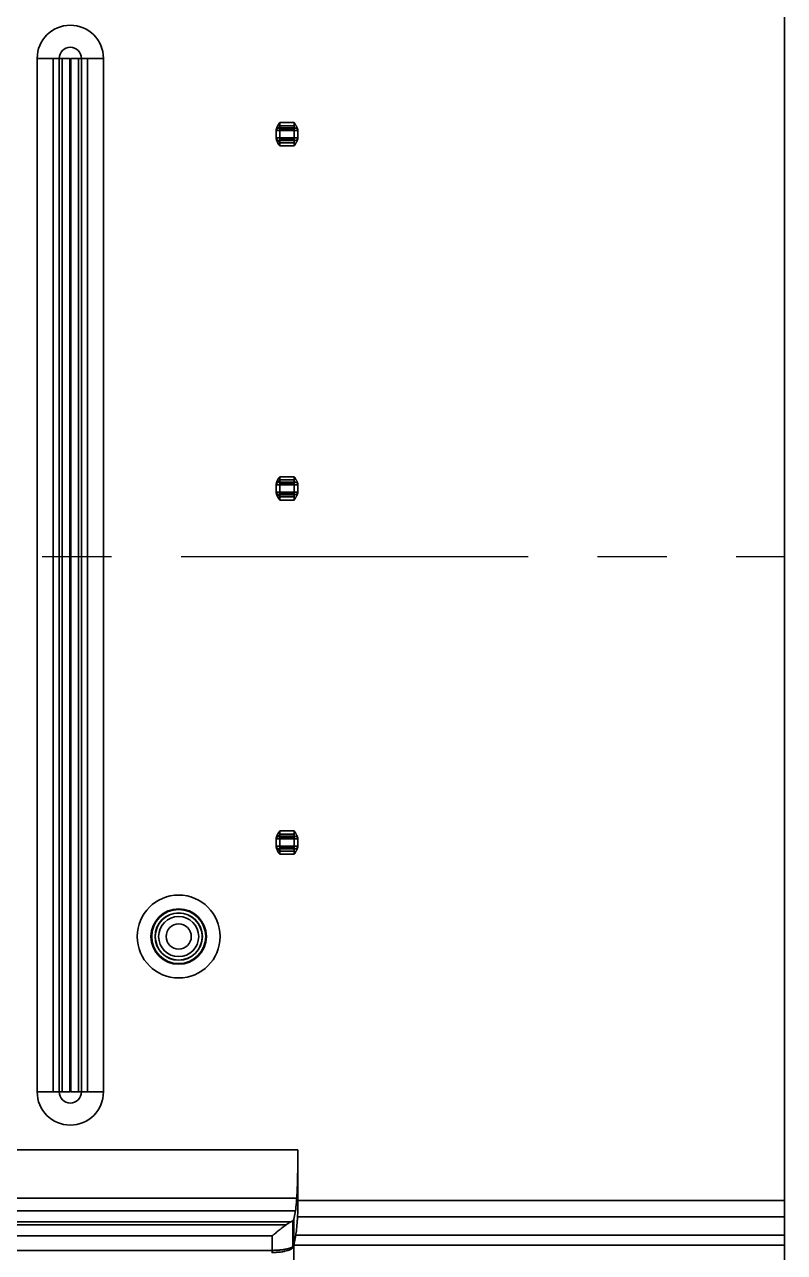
# Model space of a CAD drawing. Header units: millimetres. Extents: x 126 to 861, y 86 to 521.
# Drawn here: x 490.2 to 595.9, y 234 to 404.7 of the extents above; entities that cross this region are included whole.
import ezdxf

# ---------------------------------------------------------------- set-up
doc = ezdxf.new("R2010")
doc.units = ezdxf.units.MM
doc.linetypes.add('CENTER', pattern=[50.8, 31.75, -6.35, 6.35, -6.35])
doc.layers.add('10', color=7, linetype='Continuous', true_color=0xffffff)

msp = doc.modelspace()

# ---------------------------------------------------------------- linework, layer by layer
at = {"layer": '10', "color": 7, "linetype": 'Continuous', "lineweight": 35}
for p, q in [((595.922, 464.447), (595.922, 241.2)), ((491.991, 400.033), (491.991, 256.318)), ((491.991, 400.033), (495.048, 400.033)), ((494.194, 400.033), (494.194, 256.318)), ((496.53, 400.033), (495.048, 400.033)), ((495.048, 256.318), (495.048, 400.033)), ((495.462, 256.318), (495.462, 400.033)), ((496.53, 256.318), (496.53, 400.033)), ((496.664, 400.033), (498.146, 400.033)), ((496.664, 400.033), (496.664, 256.318)), ((497.732, 400.033), (497.732, 256.318)), ((501.203, 400.033), (498.146, 400.033)), ((498.146, 400.033), (498.146, 256.318)), ((499.001, 256.318), (499.001, 400.033)), ((501.203, 256.318), (501.203, 400.033)), ((525.74, 391.106), (525.74, 390.357)), ((527.728, 391.106), (525.74, 391.106)), ((525.24, 388.977), (525.24, 389.984)), ((525.74, 390.485), (525.358, 390.485)), ((527.736, 390.657), (525.74, 390.657)), ((527.754, 390.357), (525.74, 390.357)), ((525.74, 390.207), (527.754, 390.207)), ((525.74, 389.983), (527.754, 389.983)), ((525.74, 388.978), (525.74, 389.983)), ((527.754, 389.983), (527.754, 388.978)), ((528.227, 389.981), (527.754, 389.981)), ((528.254, 389.987), (528.254, 388.973)), ((525.358, 388.475), (525.74, 388.475)), ((527.754, 388.978), (525.74, 388.978)), ((527.754, 388.753), (525.74, 388.753)), ((525.74, 388.603), (527.754, 388.603)), ((525.74, 387.854), (525.74, 388.603)), ((525.74, 388.303), (527.736, 388.303)), ((525.74, 387.854), (527.728, 387.854)), ((527.754, 388.979), (528.254, 388.979)), ((525.74, 341.861), (525.74, 341.112)), ((527.728, 341.861), (525.74, 341.861)), ((525.24, 339.732), (525.24, 340.739)), ((525.74, 341.24), (525.358, 341.24)), ((527.736, 341.412), (525.74, 341.412)), ((527.754, 341.112), (525.74, 341.112)), ((525.74, 340.962), (527.754, 340.962)), ((525.74, 340.738), (527.754, 340.738)), ((525.74, 339.733), (525.74, 340.738)), ((527.754, 340.738), (527.754, 339.733)), ((528.227, 340.736), (527.754, 340.736)), ((528.254, 340.742), (528.254, 339.728)), ((525.358, 339.23), (525.74, 339.23)), ((527.754, 339.733), (525.74, 339.733)), ((527.754, 339.508), (525.74, 339.508)), ((525.74, 339.358), (527.754, 339.358)), ((525.74, 338.609), (525.74, 339.358)), ((525.74, 339.058), (527.736, 339.058)), ((525.74, 338.609), (527.728, 338.609)), ((527.754, 339.734), (528.254, 339.734)), ((525.74, 291.995), (525.358, 291.995)), ((525.74, 292.616), (525.74, 291.867)), ((527.728, 292.616), (525.74, 292.616)), ((527.736, 292.167), (525.74, 292.167)), ((525.24, 290.487), (525.24, 291.494)), ((527.754, 291.867), (525.74, 291.867)), ((525.74, 291.717), (527.754, 291.717)), ((525.74, 291.493), (527.754, 291.493)), ((525.74, 290.488), (525.74, 291.493)), ((527.754, 290.488), (525.74, 290.488)), ((527.754, 290.263), (525.74, 290.263)), ((527.754, 291.493), (527.754, 290.488)), ((528.254, 291.494), (528.254, 290.487)), ((525.358, 289.985), (525.74, 289.985)), ((525.74, 290.113), (527.754, 290.113)), ((525.74, 289.364), (525.74, 290.113)), ((525.74, 289.813), (527.736, 289.813)), ((525.74, 289.364), (527.728, 289.364)), ((491.991, 256.318), (495.048, 256.318)), ((496.53, 256.318), (495.048, 256.318)), ((496.664, 256.318), (498.146, 256.318)), ((501.203, 256.318), (498.146, 256.318)), ((528.255, 248.251), (474.257, 248.251)), ((528.255, 248.251), (528.255, 241.2)), ((487.585, 241.542), (528.09, 241.542)), ((595.922, 241.2), (528.255, 241.2)), ((595.922, 241.2), (595.922, 238.934)), ((488.483, 239.805), (527.915, 239.805)), ((527.915, 239.805), (527.683, 238.618)), ((526.629, 237.852), (488.261, 237.852)), ((527.273, 238.252), (488.478, 238.252)), ((527.533, 234.788), (527.533, 238.406)), ((527.683, 235.033), (527.683, 238.618)), ((595.922, 238.934), (528.201, 238.934)), ((486.547, 236.31), (524.672, 236.31)), ((524.672, 236.31), (524.672, 234.292)), ((527.954, 236.421), (527.683, 235.033)), ((527.954, 236.421), (595.922, 236.421)), ((595.922, 235.033), (595.922, 236.421)), ((524.672, 234.292), (197.172, 234.292)), ((527.683, 235.033), (595.922, 235.033)), ((527.683, 140.775), (527.683, 235.033)), ((595.922, 196.638), (595.922, 235.033))]:
    msp.add_line(p, q, dxfattribs=at)
at = {"layer": '10', "color": 1, "linetype": 'CENTER', "ltscale": 1.52}
msp.add_line((125.922, 330.775), (595.922, 330.775), dxfattribs=at)
at = {"layer": '10', "color": 7, "linetype": 'Continuous', "lineweight": 35}
for radius in [5.764, 3.756, 3.291, 2.789, 1.75]:
    msp.add_circle((511.672, 277.925), radius, dxfattribs=at)
for centre, radius, start, end in [((496.597, 400.033), 4.606, 0, 180), ((496.597, 400.033), 1.549, 0, 180), ((496.597, 400.033), 0.0669, 180, 360), ((511.672, 277.925), 3.856, 0, 359.99437), ((511.672, 277.925), 3.266, 0, 359.99437), ((496.597, 256.318), 4.606, 180, 0), ((496.597, 256.318), 1.549, 180, 0), ((496.597, 256.318), 0.0669, 0, 180)]:
    msp.add_arc(centre, radius, start, end, dxfattribs=at)
for centre, major_axis, ratio, start_param, end_param in [((525.74, 389.986), (0.5, 0), 0.7445182, 1.5707963, 3.1443195), ((525.74, 388.975), (-0.5, 0), 0.7447484, 6.2798936, 7.8539816), ((525.74, 340.741), (0.5, 0), 0.7445182, 1.5707963, 3.1443195), ((525.74, 339.73), (-0.5, 0), 0.7447484, 6.2798936, 7.8539816), ((525.74, 291.496), (0.5, 0), 0.7445182, 1.5707963, 3.1443195), ((525.74, 290.485), (-0.5, 0), 0.7447484, 6.2798936, 7.8539816), ((527.796, 248.251), (0, 8.743), 0.0524078, 3.403392, 4.7123882), ((528.097, 241.2), (0, 3), 0.0524078, 3.8565575, 4.7123882), ((524.672, 238.66), (-3.015, 0), 0.2679492, 2.6111916, 3.089233)]:
    msp.add_ellipse(centre, major_axis=major_axis, ratio=ratio, start_param=start_param, end_param=end_param, dxfattribs=at)
for points, knots in [([(525.24, 389.984), (525.24, 390.037), (525.244, 390.089), (525.26, 390.192), (525.272, 390.242), (525.294, 390.318), (525.302, 390.343), (525.32, 390.392), (525.329, 390.417), (525.359, 390.489), (525.381, 390.536), (525.452, 390.674), (525.506, 390.762), (525.591, 390.893), (525.62, 390.936), (525.68, 391.021), (525.71, 391.064), (525.74, 391.106)], [0, 0, 0, 0, 0.125, 0.125, 0.25, 0.25, 0.3125, 0.3125, 0.375, 0.375, 0.5, 0.5, 0.75, 0.75, 0.875, 0.875, 1, 1, 1, 1]), ([(527.754, 390.357), (527.754, 390.361), (527.753, 390.369), (527.752, 390.38), (527.751, 390.392), (527.75, 390.404), (527.749, 390.416), (527.748, 390.428), (527.748, 390.441), (527.747, 390.453), (527.746, 390.466), (527.745, 390.479), (527.744, 390.492), (527.744, 390.505), (527.743, 390.518), (527.742, 390.532), (527.741, 390.545), (527.741, 390.559), (527.74, 390.573), (527.739, 390.587), (527.739, 390.601), (527.738, 390.615), (527.737, 390.629), (527.737, 390.643), (527.736, 390.657), (527.736, 390.672), (527.735, 390.686), (527.735, 390.701), (527.734, 390.716), (527.734, 390.73), (527.733, 390.745), (527.733, 390.76), (527.732, 390.775), (527.732, 390.79), (527.732, 390.805), (527.731, 390.82), (527.731, 390.835), (527.731, 390.85), (527.73, 390.865), (527.73, 390.88), (527.73, 390.895), (527.729, 390.91), (527.729, 390.925), (527.729, 390.94), (527.729, 390.956), (527.729, 390.971), (527.728, 390.986), (527.728, 391.001), (527.728, 391.016), (527.728, 391.031), (527.728, 391.046), (527.728, 391.061), (527.728, 391.076), (527.728, 391.091), (527.728, 391.101), (527.728, 391.106)], [0, 0, 0, 0, 0.0200634, 0.0400805, 0.0600513, 0.0799758, 0.099854, 0.1196859, 0.1394717, 0.1592111, 0.1789044, 0.1985515, 0.2181525, 0.2377073, 0.257216, 0.2766786, 0.2960951, 0.3154656, 0.33479, 0.3540684, 0.3733008, 0.3924872, 0.4116277, 0.4307223, 0.449771, 0.4687737, 0.4877307, 0.5066417, 0.525507, 0.5443265, 0.5631001, 0.5818281, 0.6005103, 0.6191468, 0.6377377, 0.6562828, 0.6747824, 0.6932363, 0.7116447, 0.7300075, 0.7483248, 0.7665966, 0.7848229, 0.8030037, 0.8211391, 0.8392291, 0.8572737, 0.8752729, 0.8932269, 0.9111355, 0.9289988, 0.9468169, 0.9645898, 0.9823175, 1, 1, 1, 1]), ([(525.24, 389.984), (525.24, 389.984), (525.24, 389.984), (525.24, 389.984), (525.241, 389.984), (525.241, 389.984), (525.242, 389.984), (525.244, 389.984), (525.245, 389.984), (525.247, 389.984), (525.248, 389.984), (525.25, 389.984), (525.252, 389.984), (525.255, 389.985), (525.257, 389.985), (525.26, 389.985), (525.262, 389.985), (525.265, 389.985), (525.268, 389.985), (525.271, 389.985), (525.275, 389.985), (525.278, 389.985), (525.281, 389.985), (525.285, 389.985), (525.289, 389.985), (525.292, 389.985), (525.296, 389.986), (525.3, 389.986), (525.304, 389.986), (525.308, 389.986), (525.312, 389.986), (525.316, 389.986), (525.321, 389.986), (525.325, 389.986), (525.329, 389.986), (525.334, 389.986), (525.338, 389.986), (525.343, 389.986), (525.347, 389.986), (525.352, 389.986), (525.356, 389.986), (525.361, 389.986), (525.365, 389.986), (525.37, 389.986), (525.374, 389.986), (525.379, 389.986), (525.383, 389.986), (525.393, 389.986), (525.408, 389.986), (525.428, 389.986), (525.449, 389.985), (525.471, 389.985), (525.493, 389.985), (525.515, 389.985), (525.537, 389.985), (525.56, 389.984), (525.582, 389.984), (525.605, 389.984), (525.628, 389.983), (525.65, 389.983), (525.673, 389.983), (525.695, 389.983), (525.718, 389.983), (525.732, 389.983), (525.74, 389.983)], [0, 0, 0, 0, 0.0136658, 0.027215, 0.0406469, 0.0539607, 0.0671559, 0.0802317, 0.0931878, 0.1060234, 0.1187382, 0.1313318, 0.1438037, 0.1561536, 0.1683812, 0.1804862, 0.1924684, 0.2043276, 0.2160636, 0.2276763, 0.2391656, 0.2505314, 0.2617737, 0.2728925, 0.2838878, 0.2947596, 0.305508, 0.3161332, 0.3266352, 0.3370142, 0.3472703, 0.3574038, 0.3674149, 0.3773038, 0.3870708, 0.3967161, 0.40624, 0.4156429, 0.4249251, 0.434087, 0.4431288, 0.452051, 0.460854, 0.4695381, 0.4781039, 0.4865517, 0.494882, 0.5030953, 0.5378811, 0.5720835, 0.6057158, 0.6387936, 0.6713338, 0.703355, 0.7348772, 0.7659219, 0.7965117, 0.8266702, 0.8564221, 0.885793, 0.9148091, 0.9434974, 0.9718851, 1, 1, 1, 1]), ([(525.74, 390.357), (525.74, 390.334), (525.74, 390.307), (525.74, 390.251), (525.74, 390.22), (525.74, 390.156), (525.74, 390.122), (525.74, 390.053), (525.74, 390.018), (525.74, 389.983)], [0, 0, 0, 0, 0.25, 0.25, 0.5, 0.5, 0.75, 0.75, 1, 1, 1, 1]), ([(527.754, 389.983), (527.754, 390.018), (527.754, 390.053), (527.754, 390.122), (527.754, 390.156), (527.754, 390.22), (527.754, 390.251), (527.754, 390.307), (527.754, 390.334), (527.754, 390.357)], [0, 0, 0, 0, 0.25, 0.25, 0.5, 0.5, 0.75, 0.75, 1, 1, 1, 1]), ([(525.74, 388.978), (525.736, 388.978), (525.729, 388.978), (525.718, 388.978), (525.708, 388.978), (525.697, 388.978), (525.686, 388.978), (525.676, 388.978), (525.665, 388.978), (525.654, 388.978), (525.644, 388.978), (525.633, 388.978), (525.623, 388.978), (525.612, 388.978), (525.601, 388.978), (525.591, 388.978), (525.581, 388.978), (525.57, 388.978), (525.56, 388.978), (525.549, 388.978), (525.539, 388.978), (525.529, 388.978), (525.519, 388.978), (525.509, 388.978), (525.499, 388.978), (525.489, 388.978), (525.479, 388.978), (525.469, 388.978), (525.459, 388.978), (525.45, 388.978), (525.44, 388.978), (525.431, 388.978), (525.422, 388.978), (525.413, 388.978), (525.404, 388.978), (525.395, 388.978), (525.387, 388.978), (525.378, 388.978), (525.37, 388.978), (525.361, 388.978), (525.353, 388.977), (525.344, 388.977), (525.336, 388.977), (525.328, 388.977), (525.319, 388.977), (525.311, 388.977), (525.303, 388.977), (525.295, 388.977), (525.287, 388.977), (525.28, 388.977), (525.273, 388.977), (525.267, 388.977), (525.261, 388.977), (525.256, 388.977), (525.251, 388.977), (525.247, 388.977), (525.244, 388.977), (525.242, 388.978), (525.24, 388.978), (525.24, 388.978), (525.24, 388.978)], [0, 0, 0, 0, 0.013568, 0.0271513, 0.0407525, 0.0543742, 0.0680188, 0.0816888, 0.0953867, 0.109115, 0.1228762, 0.1366726, 0.1505068, 0.1643809, 0.1782975, 0.1922588, 0.2062671, 0.2203247, 0.2344337, 0.2485963, 0.2628146, 0.2770908, 0.2914268, 0.3058245, 0.320286, 0.3348131, 0.3494076, 0.3640712, 0.3788056, 0.3936125, 0.4084933, 0.4234497, 0.438483, 0.4535946, 0.4687857, 0.4840576, 0.4994114, 0.5143374, 0.5298639, 0.5459954, 0.5627363, 0.5800908, 0.5980628, 0.6166558, 0.6358733, 0.6557182, 0.6761931, 0.6973004, 0.7190419, 0.7414188, 0.764432, 0.7880819, 0.8123679, 0.8372891, 0.8628438, 0.8890294, 0.9158426, 0.943279, 0.9713336, 1, 1, 1, 1]), ([(525.74, 387.854), (525.71, 387.897), (525.68, 387.939), (525.62, 388.025), (525.591, 388.068), (525.506, 388.198), (525.452, 388.287), (525.381, 388.425), (525.359, 388.472), (525.329, 388.544), (525.32, 388.568), (525.302, 388.618), (525.294, 388.643), (525.272, 388.718), (525.26, 388.769), (525.244, 388.872), (525.24, 388.924), (525.24, 388.977)], [0, 0, 0, 0, 0.125, 0.125, 0.25, 0.25, 0.5, 0.5, 0.625, 0.625, 0.6875, 0.6875, 0.75, 0.75, 0.875, 0.875, 1, 1, 1, 1]), ([(525.74, 388.603), (525.74, 388.627), (525.74, 388.653), (525.74, 388.71), (525.74, 388.74), (525.74, 388.805), (525.74, 388.838), (525.74, 388.907), (525.74, 388.942), (525.74, 388.978)], [0, 0, 0, 0, 0.25, 0.25, 0.5, 0.5, 0.75, 0.75, 1, 1, 1, 1]), ([(527.754, 388.603), (527.754, 388.6), (527.75, 388.555), (527.743, 388.455), (527.734, 388.277), (527.729, 388.071), (527.728, 387.924), (527.728, 387.854)], [0, 0, 0, 0, 0.0169539, 0.2357506, 0.4795553, 0.7504978, 1, 1, 1, 1]), ([(527.754, 388.978), (527.754, 388.943), (527.754, 388.907), (527.754, 388.839), (527.754, 388.805), (527.754, 388.741), (527.754, 388.711), (527.754, 388.654), (527.754, 388.628), (527.754, 388.605)], [0, 0, 0, 0, 0.25, 0.25, 0.5, 0.5, 0.75, 0.75, 1, 1, 1, 1]), ([(525.24, 340.739), (525.24, 340.792), (525.244, 340.844), (525.26, 340.947), (525.272, 340.997), (525.294, 341.073), (525.302, 341.098), (525.32, 341.147), (525.329, 341.172), (525.359, 341.244), (525.381, 341.291), (525.452, 341.429), (525.506, 341.517), (525.591, 341.648), (525.62, 341.691), (525.68, 341.776), (525.71, 341.819), (525.74, 341.861)], [0, 0, 0, 0, 0.125, 0.125, 0.25, 0.25, 0.3125, 0.3125, 0.375, 0.375, 0.5, 0.5, 0.75, 0.75, 0.875, 0.875, 1, 1, 1, 1]), ([(527.754, 341.112), (527.754, 341.116), (527.753, 341.124), (527.752, 341.135), (527.751, 341.147), (527.75, 341.159), (527.749, 341.171), (527.748, 341.183), (527.748, 341.196), (527.747, 341.208), (527.746, 341.221), (527.745, 341.234), (527.744, 341.247), (527.744, 341.26), (527.743, 341.273), (527.742, 341.287), (527.741, 341.3), (527.741, 341.314), (527.74, 341.328), (527.739, 341.342), (527.739, 341.356), (527.738, 341.37), (527.737, 341.384), (527.737, 341.398), (527.736, 341.412), (527.736, 341.427), (527.735, 341.441), (527.735, 341.456), (527.734, 341.471), (527.734, 341.485), (527.733, 341.5), (527.733, 341.515), (527.732, 341.53), (527.732, 341.545), (527.732, 341.56), (527.731, 341.575), (527.731, 341.59), (527.731, 341.605), (527.73, 341.62), (527.73, 341.635), (527.73, 341.65), (527.729, 341.665), (527.729, 341.68), (527.729, 341.695), (527.729, 341.711), (527.729, 341.726), (527.728, 341.741), (527.728, 341.756), (527.728, 341.771), (527.728, 341.786), (527.728, 341.801), (527.728, 341.816), (527.728, 341.831), (527.728, 341.846), (527.728, 341.856), (527.728, 341.861)], [0, 0, 0, 0, 0.0200634, 0.0400805, 0.0600513, 0.0799758, 0.099854, 0.1196859, 0.1394717, 0.1592111, 0.1789044, 0.1985515, 0.2181525, 0.2377073, 0.257216, 0.2766786, 0.2960951, 0.3154656, 0.33479, 0.3540684, 0.3733008, 0.3924872, 0.4116277, 0.4307223, 0.449771, 0.4687737, 0.4877307, 0.5066417, 0.525507, 0.5443265, 0.5631001, 0.5818281, 0.6005103, 0.6191468, 0.6377377, 0.6562828, 0.6747824, 0.6932363, 0.7116447, 0.7300075, 0.7483248, 0.7665966, 0.7848229, 0.8030037, 0.8211391, 0.8392291, 0.8572737, 0.8752729, 0.8932269, 0.9111355, 0.9289988, 0.9468169, 0.9645898, 0.9823175, 1, 1, 1, 1]), ([(525.24, 340.739), (525.24, 340.739), (525.24, 340.739), (525.24, 340.739), (525.241, 340.739), (525.242, 340.739), (525.243, 340.739), (525.244, 340.739), (525.246, 340.739), (525.247, 340.739), (525.249, 340.739), (525.251, 340.739), (525.254, 340.739), (525.256, 340.739), (525.259, 340.739), (525.261, 340.739), (525.264, 340.739), (525.267, 340.739), (525.27, 340.739), (525.274, 340.739), (525.277, 340.739), (525.28, 340.739), (525.284, 340.739), (525.288, 340.739), (525.291, 340.739), (525.295, 340.739), (525.299, 340.739), (525.303, 340.739), (525.307, 340.739), (525.311, 340.739), (525.315, 340.739), (525.319, 340.739), (525.323, 340.739), (525.328, 340.739), (525.332, 340.739), (525.336, 340.739), (525.34, 340.739), (525.345, 340.739), (525.349, 340.739), (525.353, 340.739), (525.357, 340.738), (525.362, 340.738), (525.366, 340.738), (525.37, 340.738), (525.374, 340.738), (525.378, 340.738), (525.382, 340.738), (525.391, 340.738), (525.404, 340.738), (525.423, 340.738), (525.442, 340.738), (525.462, 340.738), (525.482, 340.738), (525.502, 340.738), (525.523, 340.738), (525.544, 340.738), (525.565, 340.738), (525.587, 340.738), (525.608, 340.738), (525.63, 340.738), (525.652, 340.738), (525.674, 340.738), (525.696, 340.738), (525.718, 340.738), (525.732, 340.738), (525.74, 340.738)], [0, 0, 0, 0, 0.0143913, 0.0286313, 0.0427192, 0.0566542, 0.0704356, 0.0840625, 0.0975346, 0.1108511, 0.1240115, 0.1370155, 0.1498626, 0.1625524, 0.1750848, 0.1874593, 0.1996759, 0.2117344, 0.2236346, 0.2353765, 0.2469601, 0.2583853, 0.2696523, 0.280761, 0.2917117, 0.3025044, 0.3131394, 0.3236168, 0.3339369, 0.3441, 0.3541063, 0.3639561, 0.3736498, 0.3831878, 0.3925704, 0.4017981, 0.4108712, 0.4197902, 0.4285555, 0.4371677, 0.4456272, 0.4539345, 0.4620901, 0.4700947, 0.4779487, 0.4856526, 0.4932071, 0.5006128, 0.5321104, 0.5632693, 0.5941004, 0.6246156, 0.6548285, 0.6847534, 0.7144059, 0.7438027, 0.7729612, 0.8018999, 0.8306379, 0.8591951, 0.8875918, 0.9158492, 0.9439885, 0.9720315, 1, 1, 1, 1]), ([(525.74, 341.112), (525.74, 341.089), (525.74, 341.062), (525.74, 341.006), (525.74, 340.975), (525.74, 340.911), (525.74, 340.877), (525.74, 340.808), (525.74, 340.773), (525.74, 340.738)], [0, 0, 0, 0, 0.25, 0.25, 0.5, 0.5, 0.75, 0.75, 1, 1, 1, 1]), ([(527.754, 340.738), (527.754, 340.773), (527.754, 340.808), (527.754, 340.877), (527.754, 340.911), (527.754, 340.975), (527.754, 341.006), (527.754, 341.062), (527.754, 341.089), (527.754, 341.112)], [0, 0, 0, 0, 0.25, 0.25, 0.5, 0.5, 0.75, 0.75, 1, 1, 1, 1]), ([(525.74, 339.733), (525.736, 339.733), (525.729, 339.733), (525.718, 339.733), (525.708, 339.733), (525.697, 339.733), (525.686, 339.733), (525.676, 339.733), (525.665, 339.733), (525.654, 339.733), (525.644, 339.733), (525.633, 339.733), (525.623, 339.733), (525.612, 339.733), (525.601, 339.733), (525.591, 339.733), (525.58, 339.733), (525.57, 339.733), (525.56, 339.733), (525.549, 339.733), (525.539, 339.733), (525.529, 339.733), (525.519, 339.733), (525.509, 339.733), (525.499, 339.733), (525.489, 339.733), (525.479, 339.733), (525.469, 339.733), (525.459, 339.733), (525.45, 339.733), (525.44, 339.733), (525.431, 339.733), (525.422, 339.733), (525.413, 339.733), (525.404, 339.733), (525.395, 339.733), (525.386, 339.733), (525.378, 339.733), (525.37, 339.733), (525.361, 339.733), (525.353, 339.732), (525.344, 339.732), (525.336, 339.732), (525.327, 339.732), (525.319, 339.732), (525.311, 339.732), (525.303, 339.732), (525.295, 339.732), (525.287, 339.732), (525.28, 339.732), (525.273, 339.732), (525.267, 339.732), (525.261, 339.732), (525.256, 339.732), (525.251, 339.732), (525.247, 339.732), (525.244, 339.732), (525.242, 339.733), (525.24, 339.733), (525.24, 339.733), (525.24, 339.733)], [0, 0, 0, 0, 0.0135787, 0.0271723, 0.0407834, 0.0544144, 0.0680678, 0.0817463, 0.0954522, 0.109188, 0.1229562, 0.1367592, 0.1505994, 0.1644793, 0.1784011, 0.1923671, 0.2063797, 0.2204411, 0.2345535, 0.2487191, 0.2629399, 0.2772181, 0.2915557, 0.3059547, 0.3204169, 0.3349442, 0.3495385, 0.3642015, 0.3789349, 0.3937403, 0.4086192, 0.4235732, 0.4386037, 0.4537121, 0.4688995, 0.4841673, 0.4995165, 0.5144579, 0.529998, 0.5461414, 0.5628926, 0.5802556, 0.5982342, 0.6168322, 0.6360527, 0.6558989, 0.6763733, 0.6974781, 0.7192153, 0.741586, 0.7645912, 0.7882311, 0.8125052, 0.8374126, 0.8629515, 0.8891194, 0.9159129, 0.9433278, 0.9713589, 1, 1, 1, 1]), ([(525.74, 338.609), (525.71, 338.652), (525.68, 338.694), (525.62, 338.78), (525.591, 338.823), (525.506, 338.953), (525.452, 339.042), (525.381, 339.18), (525.359, 339.227), (525.329, 339.299), (525.32, 339.323), (525.302, 339.373), (525.294, 339.398), (525.272, 339.473), (525.26, 339.524), (525.244, 339.627), (525.24, 339.679), (525.24, 339.732)], [0, 0, 0, 0, 0.125, 0.125, 0.25, 0.25, 0.5, 0.5, 0.625, 0.625, 0.6875, 0.6875, 0.75, 0.75, 0.875, 0.875, 1, 1, 1, 1]), ([(525.74, 339.358), (525.74, 339.382), (525.74, 339.408), (525.74, 339.465), (525.74, 339.495), (525.74, 339.56), (525.74, 339.593), (525.74, 339.662), (525.74, 339.697), (525.74, 339.733)], [0, 0, 0, 0, 0.25, 0.25, 0.5, 0.5, 0.75, 0.75, 1, 1, 1, 1]), ([(527.754, 339.358), (527.754, 339.355), (527.75, 339.31), (527.743, 339.21), (527.734, 339.032), (527.729, 338.826), (527.728, 338.679), (527.728, 338.609)], [0, 0, 0, 0, 0.0169539, 0.2357506, 0.4795553, 0.7504978, 1, 1, 1, 1]), ([(527.754, 339.733), (527.754, 339.698), (527.754, 339.662), (527.754, 339.594), (527.754, 339.56), (527.754, 339.496), (527.754, 339.466), (527.754, 339.409), (527.754, 339.383), (527.754, 339.36)], [0, 0, 0, 0, 0.25, 0.25, 0.5, 0.5, 0.75, 0.75, 1, 1, 1, 1]), ([(525.24, 291.494), (525.24, 291.547), (525.244, 291.599), (525.26, 291.702), (525.272, 291.752), (525.294, 291.828), (525.302, 291.853), (525.32, 291.902), (525.329, 291.927), (525.359, 291.999), (525.381, 292.046), (525.452, 292.184), (525.506, 292.272), (525.591, 292.403), (525.62, 292.446), (525.68, 292.531), (525.71, 292.574), (525.74, 292.616)], [0, 0, 0, 0, 0.125, 0.125, 0.25, 0.25, 0.3125, 0.3125, 0.375, 0.375, 0.5, 0.5, 0.75, 0.75, 0.875, 0.875, 1, 1, 1, 1]), ([(527.728, 292.616), (527.728, 292.567), (527.728, 292.45), (527.732, 292.261), (527.74, 292.054), (527.749, 291.928), (527.754, 291.869), (527.754, 291.867)], [0, 0, 0, 0, 0.1739153, 0.4177112, 0.6887125, 0.9877786, 1, 1, 1, 1]), ([(525.24, 291.494), (525.24, 291.494), (525.24, 291.494), (525.24, 291.494), (525.241, 291.494), (525.241, 291.494), (525.242, 291.494), (525.244, 291.494), (525.245, 291.494), (525.247, 291.494), (525.248, 291.494), (525.25, 291.494), (525.252, 291.494), (525.255, 291.495), (525.257, 291.495), (525.26, 291.495), (525.262, 291.495), (525.265, 291.495), (525.268, 291.495), (525.271, 291.495), (525.275, 291.495), (525.278, 291.495), (525.281, 291.495), (525.285, 291.495), (525.289, 291.495), (525.292, 291.495), (525.296, 291.496), (525.3, 291.496), (525.304, 291.496), (525.308, 291.496), (525.312, 291.496), (525.316, 291.496), (525.321, 291.496), (525.325, 291.496), (525.329, 291.496), (525.334, 291.496), (525.338, 291.496), (525.343, 291.496), (525.347, 291.496), (525.352, 291.496), (525.356, 291.496), (525.361, 291.496), (525.365, 291.496), (525.37, 291.496), (525.374, 291.496), (525.379, 291.496), (525.383, 291.496), (525.393, 291.496), (525.408, 291.496), (525.428, 291.496), (525.449, 291.495), (525.471, 291.495), (525.493, 291.495), (525.515, 291.495), (525.537, 291.495), (525.56, 291.494), (525.582, 291.494), (525.605, 291.494), (525.628, 291.493), (525.65, 291.493), (525.673, 291.493), (525.695, 291.493), (525.718, 291.493), (525.732, 291.493), (525.74, 291.493)], [0, 0, 0, 0, 0.0136658, 0.027215, 0.0406469, 0.0539607, 0.0671559, 0.0802317, 0.0931878, 0.1060234, 0.1187382, 0.1313318, 0.1438037, 0.1561536, 0.1683812, 0.1804862, 0.1924684, 0.2043276, 0.2160636, 0.2276763, 0.2391656, 0.2505314, 0.2617737, 0.2728925, 0.2838878, 0.2947596, 0.305508, 0.3161332, 0.3266352, 0.3370142, 0.3472703, 0.3574038, 0.3674149, 0.3773038, 0.3870708, 0.3967161, 0.40624, 0.4156429, 0.4249251, 0.434087, 0.4431288, 0.452051, 0.460854, 0.4695381, 0.4781039, 0.4865517, 0.494882, 0.5030953, 0.5378811, 0.5720835, 0.6057158, 0.6387936, 0.6713338, 0.703355, 0.7348772, 0.7659219, 0.7965117, 0.8266702, 0.8564221, 0.885793, 0.9148091, 0.9434974, 0.9718851, 1, 1, 1, 1]), ([(525.74, 290.488), (525.736, 290.488), (525.729, 290.488), (525.718, 290.488), (525.708, 290.488), (525.697, 290.488), (525.686, 290.488), (525.676, 290.488), (525.665, 290.488), (525.654, 290.488), (525.644, 290.488), (525.633, 290.488), (525.623, 290.488), (525.612, 290.488), (525.601, 290.488), (525.591, 290.488), (525.581, 290.488), (525.57, 290.488), (525.56, 290.488), (525.549, 290.488), (525.539, 290.488), (525.529, 290.488), (525.519, 290.488), (525.509, 290.488), (525.499, 290.488), (525.489, 290.488), (525.479, 290.488), (525.469, 290.488), (525.459, 290.488), (525.45, 290.488), (525.44, 290.488), (525.431, 290.488), (525.422, 290.488), (525.413, 290.488), (525.404, 290.488), (525.395, 290.488), (525.387, 290.488), (525.378, 290.488), (525.37, 290.488), (525.361, 290.488), (525.353, 290.487), (525.344, 290.487), (525.336, 290.487), (525.328, 290.487), (525.319, 290.487), (525.311, 290.487), (525.303, 290.487), (525.295, 290.487), (525.287, 290.487), (525.28, 290.487), (525.273, 290.487), (525.267, 290.487), (525.261, 290.487), (525.256, 290.487), (525.251, 290.487), (525.247, 290.487), (525.244, 290.487), (525.242, 290.488), (525.24, 290.488), (525.24, 290.488), (525.24, 290.488)], [0, 0, 0, 0, 0.013568, 0.0271513, 0.0407525, 0.0543742, 0.0680188, 0.0816888, 0.0953867, 0.109115, 0.1228762, 0.1366726, 0.1505068, 0.1643809, 0.1782975, 0.1922588, 0.2062671, 0.2203247, 0.2344337, 0.2485963, 0.2628146, 0.2770908, 0.2914268, 0.3058245, 0.320286, 0.3348131, 0.3494076, 0.3640712, 0.3788056, 0.3936125, 0.4084933, 0.4234497, 0.438483, 0.4535946, 0.4687857, 0.4840576, 0.4994114, 0.5143374, 0.5298639, 0.5459954, 0.5627363, 0.5800908, 0.5980628, 0.6166558, 0.6358733, 0.6557182, 0.6761931, 0.6973004, 0.7190419, 0.7414188, 0.764432, 0.7880819, 0.8123679, 0.8372891, 0.8628438, 0.8890294, 0.9158426, 0.943279, 0.9713336, 1, 1, 1, 1]), ([(525.74, 289.364), (525.71, 289.407), (525.68, 289.449), (525.62, 289.535), (525.591, 289.578), (525.506, 289.708), (525.452, 289.797), (525.381, 289.935), (525.359, 289.982), (525.329, 290.054), (525.32, 290.078), (525.302, 290.128), (525.294, 290.153), (525.272, 290.228), (525.26, 290.279), (525.244, 290.382), (525.24, 290.434), (525.24, 290.487)], [0, 0, 0, 0, 0.125, 0.125, 0.25, 0.25, 0.5, 0.5, 0.625, 0.625, 0.6875, 0.6875, 0.75, 0.75, 0.875, 0.875, 1, 1, 1, 1]), ([(525.74, 291.867), (525.74, 291.844), (525.74, 291.817), (525.74, 291.761), (525.74, 291.73), (525.74, 291.666), (525.74, 291.632), (525.74, 291.563), (525.74, 291.528), (525.74, 291.493)], [0, 0, 0, 0, 0.25, 0.25, 0.5, 0.5, 0.75, 0.75, 1, 1, 1, 1]), ([(525.74, 290.113), (525.74, 290.137), (525.74, 290.163), (525.74, 290.22), (525.74, 290.25), (525.74, 290.315), (525.74, 290.348), (525.74, 290.417), (525.74, 290.452), (525.74, 290.488)], [0, 0, 0, 0, 0.25, 0.25, 0.5, 0.5, 0.75, 0.75, 1, 1, 1, 1]), ([(527.754, 291.867), (527.754, 291.843), (527.754, 291.817), (527.754, 291.76), (527.754, 291.73), (527.754, 291.665), (527.754, 291.632), (527.754, 291.563), (527.754, 291.528), (527.754, 291.493)], [0, 0, 0, 0, 0.25, 0.25, 0.5, 0.5, 0.75, 0.75, 1, 1, 1, 1]), ([(527.754, 291.493), (527.758, 291.493), (527.765, 291.493), (527.776, 291.493), (527.787, 291.493), (527.798, 291.493), (527.809, 291.493), (527.82, 291.493), (527.83, 291.493), (527.841, 291.493), (527.852, 291.493), (527.863, 291.493), (527.874, 291.493), (527.885, 291.493), (527.895, 291.493), (527.906, 291.493), (527.917, 291.493), (527.927, 291.493), (527.938, 291.493), (527.949, 291.493), (527.959, 291.493), (527.969, 291.493), (527.98, 291.493), (527.99, 291.493), (528, 291.493), (528.01, 291.493), (528.02, 291.493), (528.03, 291.493), (528.04, 291.493), (528.05, 291.493), (528.059, 291.493), (528.069, 291.493), (528.078, 291.493), (528.087, 291.493), (528.096, 291.493), (528.105, 291.493), (528.114, 291.493), (528.122, 291.493), (528.129, 291.493), (528.137, 291.493), (528.145, 291.493), (528.153, 291.493), (528.161, 291.493), (528.169, 291.493), (528.177, 291.493), (528.184, 291.494), (528.192, 291.494), (528.2, 291.494), (528.207, 291.494), (528.214, 291.494), (528.22, 291.494), (528.227, 291.494), (528.232, 291.494), (528.238, 291.493), (528.242, 291.493), (528.246, 291.493), (528.249, 291.493), (528.252, 291.493), (528.254, 291.493), (528.254, 291.493), (528.254, 291.493), (528.254, 291.493)], [0, 0, 0, 0, 0.0135311, 0.0270789, 0.0406458, 0.0542347, 0.067848, 0.0814884, 0.0951584, 0.1088608, 0.1225979, 0.1363723, 0.1501866, 0.1640431, 0.1779445, 0.1918929, 0.2058909, 0.2199407, 0.2340446, 0.2482048, 0.2624236, 0.2767031, 0.2910454, 0.3054524, 0.3199263, 0.3344688, 0.3490818, 0.3637672, 0.3785266, 0.3933617, 0.4082741, 0.4232653, 0.4383367, 0.4534897, 0.4687255, 0.4840454, 0.4994505, 0.5130344, 0.52723, 0.5420415, 0.557473, 0.5735284, 0.5902115, 0.6075256, 0.625474, 0.6440598, 0.6632853, 0.6831531, 0.7036649, 0.7248222, 0.7466261, 0.7690769, 0.7921746, 0.8159184, 0.840307, 0.8653382, 0.891009, 0.9173158, 0.9442539, 0.9718175, 1, 1, 1, 1]), ([(528.194, 290.485), (528.193, 290.485), (528.191, 290.485), (528.188, 290.485), (528.184, 290.485), (528.18, 290.485), (528.176, 290.485), (528.171, 290.485), (528.167, 290.485), (528.163, 290.485), (528.159, 290.485), (528.154, 290.485), (528.15, 290.485), (528.146, 290.485), (528.141, 290.485), (528.137, 290.485), (528.132, 290.485), (528.128, 290.485), (528.124, 290.485), (528.119, 290.485), (528.11, 290.485), (528.096, 290.485), (528.077, 290.485), (528.057, 290.485), (528.036, 290.485), (528.015, 290.485), (527.994, 290.485), (527.972, 290.486), (527.95, 290.486), (527.929, 290.486), (527.907, 290.486), (527.885, 290.487), (527.863, 290.487), (527.841, 290.487), (527.819, 290.487), (527.797, 290.488), (527.776, 290.488), (527.761, 290.488), (527.754, 290.488)], [0, 0, 0, 0, 0.0078723, 0.0229854, 0.0379017, 0.0526216, 0.0671453, 0.0814733, 0.095606, 0.1095439, 0.1232872, 0.1368367, 0.1501927, 0.1633558, 0.1763267, 0.1891058, 0.2016938, 0.2140913, 0.2262989, 0.2383174, 0.2501475, 0.2996745, 0.3484058, 0.396358, 0.4435502, 0.4900036, 0.5357416, 0.5807895, 0.6251746, 0.6689255, 0.7120728, 0.754648, 0.7966842, 0.8382154, 0.8792766, 0.9199035, 0.9601324, 1, 1, 1, 1]), ([(527.754, 290.113), (527.754, 290.137), (527.754, 290.163), (527.754, 290.22), (527.754, 290.25), (527.754, 290.315), (527.754, 290.348), (527.754, 290.417), (527.754, 290.452), (527.754, 290.488)], [0, 0, 0, 0, 0.25, 0.25, 0.5, 0.5, 0.75, 0.75, 1, 1, 1, 1]), ([(527.728, 289.364), (527.728, 289.369), (527.728, 289.378), (527.728, 289.391), (527.728, 289.405), (527.728, 289.419), (527.728, 289.433), (527.728, 289.446), (527.728, 289.46), (527.728, 289.474), (527.728, 289.488), (527.729, 289.502), (527.729, 289.516), (527.729, 289.529), (527.729, 289.543), (527.729, 289.557), (527.73, 289.571), (527.73, 289.585), (527.73, 289.599), (527.73, 289.612), (527.731, 289.626), (527.731, 289.64), (527.731, 289.654), (527.732, 289.667), (527.732, 289.681), (527.732, 289.695), (527.733, 289.708), (527.733, 289.722), (527.734, 289.735), (527.734, 289.749), (527.734, 289.762), (527.735, 289.775), (527.735, 289.789), (527.736, 289.802), (527.736, 289.815), (527.737, 289.828), (527.737, 289.841), (527.738, 289.854), (527.739, 289.867), (527.739, 289.88), (527.74, 289.893), (527.74, 289.905), (527.741, 289.918), (527.742, 289.93), (527.742, 289.943), (527.743, 289.955), (527.744, 289.967), (527.744, 289.979), (527.745, 289.991), (527.746, 290.003), (527.747, 290.014), (527.747, 290.026), (527.748, 290.037), (527.749, 290.048), (527.75, 290.06), (527.751, 290.071), (527.751, 290.081), (527.752, 290.092), (527.753, 290.103), (527.754, 290.11), (527.754, 290.113)], [0, 0, 0, 0, 0.0161586, 0.0323548, 0.0485887, 0.0648603, 0.0811695, 0.0975165, 0.1139012, 0.1303237, 0.146784, 0.163282, 0.1798179, 0.1963916, 0.2130032, 0.2296527, 0.24634, 0.2630653, 0.2798285, 0.2966296, 0.3134688, 0.3303459, 0.347261, 0.3642142, 0.3812054, 0.3982346, 0.415302, 0.4324075, 0.449551, 0.4667327, 0.4839526, 0.5012106, 0.5185068, 0.5358413, 0.5532139, 0.5706248, 0.5880739, 0.6055613, 0.623087, 0.6406511, 0.6582534, 0.6758941, 0.6935731, 0.7112905, 0.7290463, 0.7468404, 0.764673, 0.7825441, 0.8004536, 0.8184015, 0.836388, 0.8544129, 0.8724763, 0.8905783, 0.9087188, 0.9268979, 0.9451155, 0.9633717, 0.9816666, 1, 1, 1, 1]), ([(527.273, 238.252), (527.234, 238.234), (527.193, 238.213), (527.109, 238.167), (527.066, 238.142), (526.93, 238.059), (526.834, 237.996), (526.707, 237.908), (526.682, 237.89), (526.63, 237.853), (526.603, 237.835), (526.524, 237.778), (526.471, 237.738), (526.309, 237.618), (526.199, 237.534), (526.03, 237.403), (525.973, 237.359), (525.887, 237.291), (525.858, 237.268), (525.799, 237.222), (525.77, 237.199), (525.624, 237.083), (525.506, 236.988), (525.27, 236.798), (525.152, 236.701), (524.973, 236.555), (524.913, 236.507), (524.823, 236.433), (524.778, 236.396), (524.732, 236.359), (524.702, 236.335), (524.687, 236.322), (524.672, 236.31)], [0, 0, 0, 0, 0.0625, 0.0625, 0.125, 0.125, 0.25, 0.25, 0.28125, 0.28125, 0.3125, 0.3125, 0.375, 0.375, 0.5, 0.5, 0.5625, 0.5625, 0.59375, 0.59375, 0.625, 0.625, 0.75, 0.75, 0.875, 0.875, 0.9375, 0.9375, 0.96875, 0.984375, 0.984375, 1, 1, 1, 1]), ([(527.954, 236.421), (527.954, 236.421), (527.994, 236.624), (528.069, 237.166), (528.149, 238.124), (528.19, 238.758), (528.201, 238.934)], [0, 0, 0, 0, 0.0002598, 0.439947, 0.8501342, 1, 1, 1, 1]), ([(595.922, 236.421), (595.922, 236.624), (595.922, 237.166), (595.922, 238.124), (595.922, 238.758), (595.922, 238.934)], [0, 0, 0, 0, 0.4399765, 0.8501421, 1, 1, 1, 1]), ([(527.596, 234.841), (527.594, 234.839), (527.589, 234.835), (527.582, 234.828), (527.574, 234.821), (527.566, 234.814), (527.557, 234.807), (527.548, 234.799), (527.538, 234.792), (527.527, 234.784), (527.516, 234.776), (527.504, 234.768), (527.491, 234.76), (527.478, 234.751), (527.464, 234.743), (527.449, 234.734), (527.41, 234.713), (527.351, 234.683), (527.275, 234.651), (527.225, 234.632), (527.182, 234.616), (527.137, 234.6), (527.077, 234.58), (527.011, 234.56), (526.942, 234.54), (526.867, 234.52), (526.787, 234.501), (526.702, 234.481), (526.611, 234.462), (526.528, 234.446), (526.456, 234.433), (526.396, 234.422), (526.336, 234.412), (526.275, 234.403), (526.214, 234.394), (526.153, 234.385), (526.091, 234.377), (526.03, 234.369), (525.968, 234.362), (525.906, 234.355), (525.844, 234.349), (525.782, 234.343), (525.72, 234.337), (525.659, 234.332), (525.597, 234.327), (525.536, 234.322), (525.475, 234.318), (525.415, 234.314), (525.354, 234.311), (525.295, 234.307), (525.235, 234.305), (525.176, 234.302), (525.118, 234.3), (525.06, 234.298), (525.003, 234.296), (524.946, 234.295), (524.89, 234.294), (524.835, 234.293), (524.78, 234.292), (524.726, 234.292), (524.69, 234.292), (524.672, 234.292)], [0, 0, 0, 0, 0.0068973, 0.0140277, 0.0213913, 0.0289881, 0.0368181, 0.0448813, 0.0531778, 0.0617076, 0.0704707, 0.0794673, 0.0886974, 0.098161, 0.1078583, 0.1177895, 0.1279546, 0.1818277, 0.2209908, 0.2454238, 0.2551172, 0.2803046, 0.3061959, 0.3327913, 0.3600916, 0.3880982, 0.4168135, 0.4462396, 0.4763755, 0.5072197, 0.5257962, 0.5441938, 0.5624123, 0.5804514, 0.598311, 0.6159913, 0.6334924, 0.6508147, 0.6679585, 0.6849242, 0.7017118, 0.718321, 0.7347519, 0.7510043, 0.7670781, 0.7829732, 0.7986898, 0.8142276, 0.8295869, 0.8447677, 0.8597701, 0.8745944, 0.8892408, 0.9037097, 0.9180013, 0.9321154, 0.9460514, 0.9598085, 0.9733861, 0.9867834, 1, 1, 1, 1]), ([(524.672, 234), (524.83, 234), (524.988, 234.004), (525.183, 234.012), (525.222, 234.014), (525.299, 234.018), (525.414, 234.025), (525.527, 234.033), (525.749, 234.053), (525.894, 234.069), (526.069, 234.094), (526.103, 234.099), (526.172, 234.11), (526.274, 234.127), (526.371, 234.146), (526.561, 234.185), (526.679, 234.215), (526.818, 234.257), (526.845, 234.265), (526.899, 234.283), (526.925, 234.292), (527.002, 234.32), (527.051, 234.339), (527.19, 234.399), (527.273, 234.443), (527.383, 234.515), (527.417, 234.54), (527.464, 234.579), (527.479, 234.593), (527.509, 234.621), (527.522, 234.635), (527.536, 234.65)], [0, 0, 0, 0, 0.125, 0.125, 0.15625, 0.15625, 0.1875, 0.25, 0.25, 0.375, 0.375, 0.40625, 0.40625, 0.4375, 0.5, 0.5, 0.625, 0.625, 0.65625, 0.65625, 0.6875, 0.6875, 0.75, 0.75, 0.875, 0.875, 0.9375, 0.9375, 0.96875, 0.96875, 1, 1, 1, 1]), ([(524.672, 234.292), (524.672, 234.249), (524.672, 234.172), (524.672, 234.077), (524.672, 233.988), (524.672, 233.987), (524.672, 234)], [0, 0, 0, 0, 0.2247563, 0.4416925, 0.7309407, 1, 1, 1, 1]), ([(527.536, 234.649), (527.554, 234.67), (527.572, 234.693), (527.595, 234.732), (527.602, 234.745), (527.616, 234.773), (527.623, 234.787), (527.636, 234.816), (527.642, 234.832), (527.653, 234.864), (527.658, 234.881), (527.665, 234.908), (527.668, 234.917), (527.672, 234.937), (527.674, 234.947), (527.678, 234.969), (527.679, 234.98), (527.681, 234.996), (527.681, 234.999), (527.682, 235.006), (527.682, 235.009), (527.683, 235.019), (527.683, 235.026), (527.683, 235.033)], [0, 0, 0, 0, 0.25, 0.25, 0.375, 0.375, 0.5, 0.5, 0.625, 0.625, 0.75, 0.75, 0.8125, 0.8125, 0.875, 0.875, 0.9375, 0.9375, 0.953125, 0.953125, 0.96875, 0.96875, 1, 1, 1, 1]), ([(527.596, 234.841), (527.599, 234.844), (527.604, 234.85), (527.613, 234.86), (527.621, 234.871), (527.629, 234.883), (527.638, 234.897), (527.646, 234.911), (527.651, 234.923), (527.655, 234.932), (527.657, 234.937), (527.659, 234.943), (527.662, 234.949), (527.664, 234.955), (527.666, 234.962), (527.669, 234.97), (527.671, 234.977), (527.673, 234.986), (527.675, 234.994), (527.678, 235.003), (527.679, 235.013), (527.681, 235.023), (527.682, 235.03), (527.683, 235.033)], [0, 0, 0, 0, 0.0576502, 0.1194041, 0.1852804, 0.2552943, 0.3294586, 0.4077841, 0.4902799, 0.513699, 0.5391159, 0.5665309, 0.595944, 0.6273556, 0.6607656, 0.6961741, 0.7335814, 0.7729874, 0.8143921, 0.8577957, 0.9031982, 0.9505996, 1, 1, 1, 1])]:
    msp.add_open_spline(points, degree=3, knots=knots, dxfattribs=at)
for points, degree in [([(527.728, 391.106), (528.251, 390.365), (528.253, 389.987)], 2), ([(528.217, 390.132), (528.21, 390.26)], 1), ([(528.253, 388.973), (528.25, 388.595), (527.728, 387.854)], 2), ([(527.728, 341.861), (528.251, 341.12), (528.253, 340.742)], 2), ([(528.217, 340.887), (528.21, 341.015)], 1), ([(528.253, 339.728), (528.25, 339.35), (527.728, 338.609)], 2), ([(527.728, 292.616), (528.253, 291.871), (528.253, 291.494)], 2), ([(528.253, 290.487), (528.253, 290.11), (527.728, 289.364)], 2), ([(528.217, 291.64), (528.211, 291.768)], 1), ([(528.211, 290.212), (528.217, 290.341)], 1), ([(527.596, 234.841), (527.601, 234.765), (527.581, 234.705), (527.536, 234.649)], 3)]:
    msp.add_open_spline(points, degree=degree, dxfattribs=at)
for points, weights in [([(527.754, 390.357), (528.048, 390.365), (528.257, 390.214), (528.254, 389.994)], [1.18017932139, 0.944148700935, 0.940013949673, 1.1677750676]), ([(528.254, 388.966), (528.256, 388.746), (528.048, 388.595), (527.754, 388.603)], [1.16755730594, 0.940017514407, 0.944223914606, 1.18017650653]), ([(527.754, 341.112), (528.048, 341.12), (528.257, 340.969), (528.254, 340.749)], [1.18017932139, 0.944140273225, 0.940013654698, 1.16779946581]), ([(528.254, 339.721), (528.256, 339.501), (528.048, 339.35), (527.754, 339.358)], [1.16755730593, 0.940017514407, 0.944223914606, 1.18017650653]), ([(527.754, 291.867), (528.053, 291.875), (528.262, 291.72), (528.254, 291.497)], [1.1801751714, 0.941001405269, 0.939946284847, 1.17700981013]), ([(528.254, 290.483), (528.262, 290.26), (528.053, 290.105), (527.754, 290.113)], [1.17701923101, 0.939945828454, 0.940998240869, 1.18017646825])]:
    msp.add_rational_spline(points, weights, degree=3, dxfattribs=at)

doc.saveas('drawing.dxf')
